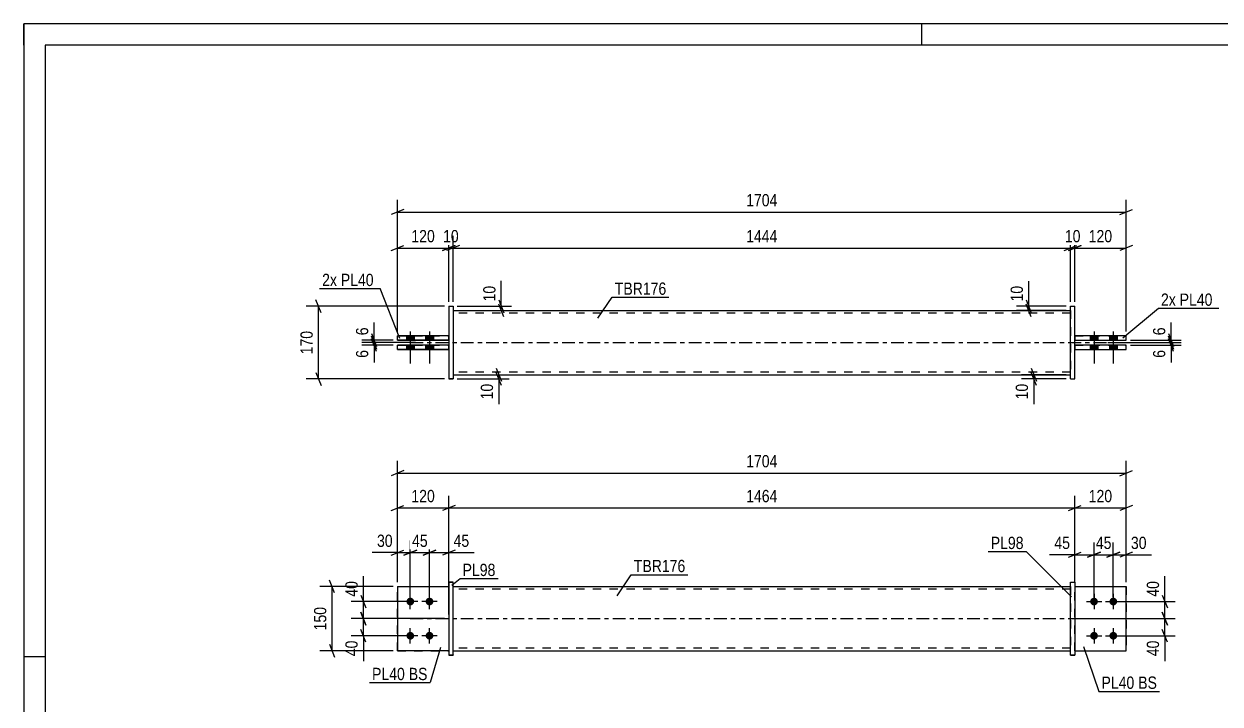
# Model space of a CAD drawing. Header units: millimetres. Extents: x 0 to 420, y 0 to 297.
# Drawn here: x 0 to 279.7, y 138 to 297 of the extents above; entities that cross this region are included whole.
import ezdxf

# ---------------------------------------------------------------- set-up
doc = ezdxf.new("R2010")
doc.units = ezdxf.units.MM
doc.linetypes.add('DXK_LINE_DOT2', pattern=[3.9198, 1.9599, -1.9599])
doc.linetypes.add('DXK_LINE_DOT3', pattern=[5.9187, 2.979, -0.9799, 0.9799, -0.9799])
doc.styles.add('Arial Narrow', font='ARIALN.TTF', dxfattribs={"height": 0.2})

# ---------------------------------------------------------------- blocks, each defined once
blk = doc.blocks.new('Unknown-580573664-1163')
at = {"color": 5, "linetype": 'Continuous'}
for p, q in [((420, 297), (0, 297)), ((0, 297), (0, 0)), ((0, 292), (0, 297)), ((210, 292), (210, 297)), ((415, 292), (5, 292)), ((5, 292), (5, 5)), ((5, 149), (0, 149))]:
    blk.add_line(p, q, dxfattribs=at)
blk = doc.blocks.new('Part-580573664-1794 - 1738')
at = {"color": 2, "linetype": 'Continuous'}
for p, q in [((87.35, 165.45), (99.35, 165.45)), ((87.35, 165.45), (87.35, 150.45)), ((99.35, 150.45), (87.35, 150.45)), ((87.35, 150.45), (87.35, 150.45))]:
    blk.add_line(p, q, dxfattribs=at)
at = {"color": 7, "linetype": 'DXK_LINE_DOT2'}
for p, q in [((87.35, 165.45), (99.35, 165.45)), ((99.35, 165.45), (99.35, 165.45)), ((99.35, 165.45), (99.35, 150.45)), ((87.35, 150.45), (99.35, 150.45)), ((87.35, 150.45), (87.35, 150.45))]:
    blk.add_line(p, q, dxfattribs=at)
blk = doc.blocks.new('Part-580573664-1769 - 1738')
at = {"color": 2, "linetype": 'Continuous'}
for p, q in [((245.76, 165.45), (257.76, 165.45)), ((257.76, 165.45), (257.76, 165.45)), ((257.76, 150.45), (257.76, 165.45)), ((245.76, 150.45), (257.76, 150.45))]:
    blk.add_line(p, q, dxfattribs=at)
at = {"color": 7, "linetype": 'DXK_LINE_DOT2'}
for p, q in [((245.76, 165.45), (257.76, 165.45)), ((245.76, 150.45), (245.76, 165.45)), ((245.76, 150.45), (245.76, 150.45)), ((245.76, 150.45), (257.76, 150.45))]:
    blk.add_line(p, q, dxfattribs=at)
blk = doc.blocks.new('Part-580573664-1764 - 1738')
at = {"color": 7, "linetype": 'DXK_LINE_DOT2'}
for p, q in [((245.76, 165.45), (257.76, 165.45)), ((245.76, 150.45), (245.76, 165.45)), ((245.76, 165.45), (257.76, 165.45)), ((257.76, 165.45), (257.76, 165.45)), ((257.76, 165.45), (257.76, 150.45)), ((245.76, 150.45), (245.76, 150.45)), ((245.76, 150.45), (257.76, 150.45)), ((245.76, 150.45), (257.76, 150.45))]:
    blk.add_line(p, q, dxfattribs=at)
blk = doc.blocks.new('Part-580573664-1784 - 1738')
at = {"color": 2, "linetype": 'Continuous'}
for p, q in [((244.76, 166.46), (245.76, 166.46)), ((244.76, 149.46), (244.76, 166.46)), ((245.76, 166.46), (245.76, 149.45)), ((244.76, 149.46), (244.76, 149.45)), ((244.76, 149.45), (244.76, 149.46)), ((244.76, 149.46), (245.76, 149.46)), ((244.76, 149.45), (245.76, 149.45))]:
    blk.add_line(p, q, dxfattribs=at)
at = {"color": 7, "linetype": 'DXK_LINE_DOT2'}
blk.add_line((244.76, 166.45), (245.76, 166.45), dxfattribs=at)
blk = doc.blocks.new('Part-580573664-1799 - 1738')
at = {"color": 2, "linetype": 'Continuous'}
for p, q in [((100.35, 166.46), (99.35, 166.46)), ((99.35, 166.46), (99.35, 149.45)), ((100.35, 149.45), (100.35, 166.46)), ((99.35, 149.46), (100.35, 149.46)), ((99.35, 149.45), (100.35, 149.45)), ((100.35, 149.46), (100.35, 149.45))]:
    blk.add_line(p, q, dxfattribs=at)
at = {"color": 7, "linetype": 'DXK_LINE_DOT2'}
blk.add_line((99.35, 166.45), (100.35, 166.45), dxfattribs=at)
blk = doc.blocks.new('Part-580573664-1789 - 1738')
at = {"color": 7, "linetype": 'DXK_LINE_DOT2'}
for p, q in [((87.35, 165.45), (99.35, 165.45)), ((87.35, 165.45), (99.35, 165.45)), ((87.35, 150.45), (87.35, 165.45)), ((99.35, 165.45), (99.35, 165.45)), ((99.35, 165.45), (99.35, 150.45)), ((87.35, 150.45), (99.35, 150.45)), ((99.35, 150.45), (87.35, 150.45)), ((87.35, 150.45), (87.35, 150.45))]:
    blk.add_line(p, q, dxfattribs=at)
blk = doc.blocks.new('Part-580573664-1804 - 1738')
at = {"color": 2, "linetype": 'Continuous'}
for p, q in [((100.35, 165.45), (244.76, 165.45)), ((100.35, 150.45), (244.76, 150.45))]:
    blk.add_line(p, q, dxfattribs=at)
at = {"color": 7, "linetype": 'DXK_LINE_DOT2'}
for p, q in [((100.35, 150.45), (100.35, 165.45)), ((244.76, 165.45), (244.76, 150.45)), ((244.76, 164.85), (100.35, 164.85)), ((244.76, 151.05), (100.35, 151.05))]:
    blk.add_line(p, q, dxfattribs=at)
at = {"color": 7, "linetype": 'DXK_LINE_DOT3'}
blk.add_line((90.35, 157.95), (254.76, 157.95), dxfattribs=at)
blk = doc.blocks.new('Bolt-580573664-1805 - 1738')
at = {"linetype": 'Continuous'}
for points in [[(250.26, 162.85), (250.44, 162.83), (250.62, 162.78), (250.79, 162.68), (250.93, 162.56), (251.04, 162.4), (251.11, 162.23), (251.15, 162.05), (251.15, 161.86), (251.11, 161.68), (251.04, 161.5), (250.93, 161.35), (250.79, 161.23), (250.62, 161.13), (250.44, 161.07), (250.26, 161.05), (250.07, 161.07), (249.89, 161.13), (249.73, 161.23), (249.59, 161.35), (249.48, 161.5), (249.4, 161.68), (249.36, 161.86), (249.36, 162.05), (249.4, 162.23), (249.48, 162.4), (249.59, 162.56), (249.73, 162.68), (249.89, 162.78), (250.07, 162.83)], [(254.76, 162.85), (254.94, 162.83), (255.12, 162.78), (255.29, 162.68), (255.43, 162.56), (255.54, 162.4), (255.61, 162.23), (255.65, 162.05), (255.65, 161.86), (255.61, 161.68), (255.54, 161.5), (255.43, 161.35), (255.29, 161.23), (255.12, 161.13), (254.94, 161.07), (254.76, 161.05), (254.57, 161.07), (254.39, 161.13), (254.23, 161.23), (254.09, 161.35), (253.98, 161.5), (253.9, 161.68), (253.86, 161.86), (253.86, 162.05), (253.9, 162.23), (253.98, 162.4), (254.09, 162.56), (254.23, 162.68), (254.39, 162.78), (254.57, 162.83)], [(250.26, 154.85), (250.44, 154.83), (250.62, 154.78), (250.79, 154.68), (250.93, 154.56), (251.04, 154.4), (251.11, 154.23), (251.15, 154.05), (251.15, 153.86), (251.11, 153.68), (251.04, 153.5), (250.93, 153.35), (250.79, 153.23), (250.62, 153.13), (250.44, 153.07), (250.26, 153.05), (250.07, 153.07), (249.89, 153.13), (249.73, 153.23), (249.59, 153.35), (249.48, 153.5), (249.4, 153.68), (249.36, 153.86), (249.36, 154.05), (249.4, 154.23), (249.48, 154.4), (249.59, 154.56), (249.73, 154.68), (249.89, 154.78), (250.07, 154.83)], [(254.76, 154.85), (254.94, 154.83), (255.12, 154.78), (255.29, 154.68), (255.43, 154.56), (255.54, 154.4), (255.61, 154.23), (255.65, 154.05), (255.65, 153.86), (255.61, 153.68), (255.54, 153.5), (255.43, 153.35), (255.29, 153.23), (255.12, 153.13), (254.94, 153.07), (254.76, 153.05), (254.57, 153.07), (254.39, 153.13), (254.23, 153.23), (254.09, 153.35), (253.98, 153.5), (253.9, 153.68), (253.86, 153.86), (253.86, 154.05), (253.9, 154.23), (253.98, 154.4), (254.09, 154.56), (254.23, 154.68), (254.39, 154.78), (254.57, 154.83)]]:
    blk.add_hatch(color=1, dxfattribs=at).paths.add_polyline_path(points)
at = {"color": 1, "linetype": 'Continuous'}
for p, q in [((250.26, 163.75), (250.26, 160.15)), ((254.76, 163.75), (254.76, 160.15)), ((248.46, 161.95), (252.06, 161.95)), ((252.96, 161.95), (256.56, 161.95)), ((248.46, 153.95), (252.06, 153.95)), ((250.26, 155.75), (250.26, 152.15)), ((252.96, 153.95), (256.56, 153.95)), ((254.76, 155.75), (254.76, 152.15))]:
    blk.add_line(p, q, dxfattribs=at)
blk = doc.blocks.new('Bolt-580573664-1806 - 1738')
at = {"linetype": 'Continuous'}
for points in [[(90.35, 161.05), (90.16, 161.07), (89.98, 161.13), (89.82, 161.23), (89.68, 161.35), (89.57, 161.5), (89.49, 161.68), (89.46, 161.86), (89.46, 162.05), (89.49, 162.23), (89.57, 162.4), (89.68, 162.56), (89.82, 162.68), (89.98, 162.78), (90.16, 162.83), (90.35, 162.85), (90.54, 162.83), (90.72, 162.78), (90.88, 162.68), (91.02, 162.56), (91.13, 162.4), (91.21, 162.23), (91.25, 162.05), (91.25, 161.86), (91.21, 161.68), (91.13, 161.5), (91.02, 161.35), (90.88, 161.23), (90.72, 161.13), (90.54, 161.07)], [(94.85, 161.05), (94.66, 161.07), (94.48, 161.13), (94.32, 161.23), (94.18, 161.35), (94.07, 161.5), (93.99, 161.68), (93.96, 161.86), (93.96, 162.05), (93.99, 162.23), (94.07, 162.4), (94.18, 162.56), (94.32, 162.68), (94.48, 162.78), (94.66, 162.83), (94.85, 162.85), (95.04, 162.83), (95.22, 162.78), (95.38, 162.68), (95.52, 162.56), (95.63, 162.4), (95.71, 162.23), (95.75, 162.05), (95.75, 161.86), (95.71, 161.68), (95.63, 161.5), (95.52, 161.35), (95.38, 161.23), (95.22, 161.13), (95.04, 161.07)], [(90.35, 153.05), (90.16, 153.07), (89.98, 153.13), (89.82, 153.23), (89.68, 153.35), (89.57, 153.5), (89.49, 153.68), (89.46, 153.86), (89.46, 154.05), (89.49, 154.23), (89.57, 154.4), (89.68, 154.56), (89.82, 154.68), (89.98, 154.78), (90.16, 154.83), (90.35, 154.85), (90.54, 154.83), (90.72, 154.78), (90.88, 154.68), (91.02, 154.56), (91.13, 154.4), (91.21, 154.23), (91.25, 154.05), (91.25, 153.86), (91.21, 153.68), (91.13, 153.5), (91.02, 153.35), (90.88, 153.23), (90.72, 153.13), (90.54, 153.07)], [(94.85, 153.05), (94.66, 153.07), (94.48, 153.13), (94.32, 153.23), (94.18, 153.35), (94.07, 153.5), (93.99, 153.68), (93.96, 153.86), (93.96, 154.05), (93.99, 154.23), (94.07, 154.4), (94.18, 154.56), (94.32, 154.68), (94.48, 154.78), (94.66, 154.83), (94.85, 154.85), (95.04, 154.83), (95.22, 154.78), (95.38, 154.68), (95.52, 154.56), (95.63, 154.4), (95.71, 154.23), (95.75, 154.05), (95.75, 153.86), (95.71, 153.68), (95.63, 153.5), (95.52, 153.35), (95.38, 153.23), (95.22, 153.13), (95.04, 153.07)]]:
    blk.add_hatch(color=1, dxfattribs=at).paths.add_polyline_path(points)
at = {"color": 1, "linetype": 'Continuous'}
for p, q in [((90.35, 160.15), (90.35, 163.75)), ((94.85, 160.15), (94.85, 163.75)), ((92.15, 161.95), (88.55, 161.95)), ((96.65, 161.95), (93.05, 161.95)), ((92.15, 153.95), (88.55, 153.95)), ((90.35, 152.15), (90.35, 155.75)), ((96.65, 153.95), (93.05, 153.95)), ((94.85, 152.15), (94.85, 155.75))]:
    blk.add_line(p, q, dxfattribs=at)
blk = doc.blocks.new('Part-580573664-1418 - 1390')
at = {"color": 2, "linetype": 'Continuous'}
for p, q in [((257.76, 224.09), (245.76, 224.09)), ((257.76, 223.09), (257.76, 224.09)), ((245.76, 223.09), (257.76, 223.09)), ((245.76, 223.09), (257.76, 223.09))]:
    blk.add_line(p, q, dxfattribs=at)
at = {"color": 7, "linetype": 'DXK_LINE_DOT2'}
for p, q in [((245.76, 224.09), (245.76, 223.09)), ((245.76, 224.09), (257.76, 224.09)), ((257.76, 223.09), (257.76, 223.09)), ((257.76, 223.09), (257.76, 223.09))]:
    blk.add_line(p, q, dxfattribs=at)
blk = doc.blocks.new('Part-580573664-1445 - 1390')
at = {"color": 2, "linetype": 'Continuous'}
for p, q in [((100.35, 229.99), (244.76, 229.99)), ((100.35, 214.99), (244.76, 214.99))]:
    blk.add_line(p, q, dxfattribs=at)
at = {"color": 7, "linetype": 'DXK_LINE_DOT2'}
for p, q in [((100.35, 229.99), (100.35, 214.99)), ((244.76, 229.39), (100.35, 229.39)), ((244.76, 229.99), (244.76, 214.99)), ((244.76, 215.59), (100.35, 215.59))]:
    blk.add_line(p, q, dxfattribs=at)
at = {"color": 7, "linetype": 'DXK_LINE_DOT3'}
blk.add_line((90.35, 222.49), (254.76, 222.49), dxfattribs=at)
blk = doc.blocks.new('Bolt-580573664-1429 - 1390')
at = {"linetype": 'Continuous'}
for points in [[(89.45, 223.09), (91.25, 223.09), (91.25, 224.09), (89.45, 224.09)], [(89.45, 223.09), (91.25, 223.09), (91.25, 224.09), (89.45, 224.09)], [(93.95, 223.09), (95.75, 223.09), (95.75, 224.09), (93.95, 224.09)], [(93.95, 223.09), (95.75, 223.09), (95.75, 224.09), (93.95, 224.09)], [(89.45, 220.89), (91.25, 220.89), (91.25, 221.89), (89.45, 221.89)], [(89.45, 220.89), (91.25, 220.89), (91.25, 221.89), (89.45, 221.89)], [(93.95, 220.89), (95.75, 220.89), (95.75, 221.89), (93.95, 221.89)], [(93.95, 220.89), (95.75, 220.89), (95.75, 221.89), (93.95, 221.89)]]:
    blk.add_hatch(color=1, dxfattribs=at).paths.add_polyline_path(points)
at = {"color": 1, "linetype": 'Continuous'}
for p, q in [((89.45, 224.09), (89.45, 223.09)), ((89.45, 224.09), (89.45, 223.09)), ((90.35, 225.09), (90.35, 217.59)), ((90.35, 225.09), (90.35, 217.59)), ((91.25, 224.09), (91.25, 223.09)), ((91.25, 224.09), (91.25, 223.09)), ((93.95, 224.09), (93.95, 223.09)), ((93.95, 224.09), (93.95, 223.09)), ((94.85, 225.09), (94.85, 217.59)), ((94.85, 225.09), (94.85, 217.59)), ((95.75, 224.09), (95.75, 223.09)), ((95.75, 224.09), (95.75, 223.09)), ((89.45, 221.89), (89.45, 220.89)), ((89.45, 221.89), (89.45, 220.89)), ((91.25, 221.89), (91.25, 220.89)), ((91.25, 221.89), (91.25, 220.89)), ((93.95, 221.89), (93.95, 220.89)), ((93.95, 221.89), (93.95, 220.89)), ((95.75, 221.89), (95.75, 220.89)), ((95.75, 221.89), (95.75, 220.89))]:
    blk.add_line(p, q, dxfattribs=at)
blk = doc.blocks.new('Part-580573664-1446 - 1390')
at = {"color": 2, "linetype": 'Continuous'}
for p, q in [((99.35, 230.99), (100.35, 230.99)), ((99.35, 230.99), (99.35, 213.99)), ((100.35, 230.99), (100.35, 213.99)), ((99.35, 213.99), (100.35, 213.99)), ((100.35, 213.99), (99.35, 213.99)), ((99.35, 213.99), (99.35, 213.99)), ((99.35, 213.99), (99.35, 213.99))]:
    blk.add_line(p, q, dxfattribs=at)
at = {"color": 7, "linetype": 'DXK_LINE_DOT2'}
for p in [(99.35, 230.99), (100.35, 230.99)]:
    blk.add_line(p, (100.35, 230.99), dxfattribs=at)
blk = doc.blocks.new('Bolt-580573664-1430 - 1390')
at = {"linetype": 'Continuous'}
for points in [[(251.16, 224.09), (249.36, 224.09), (249.36, 223.09), (251.16, 223.09)], [(251.16, 224.09), (249.36, 224.09), (249.36, 223.09), (251.16, 223.09)], [(255.66, 224.09), (253.86, 224.09), (253.86, 223.09), (255.66, 223.09)], [(255.66, 224.09), (253.86, 224.09), (253.86, 223.09), (255.66, 223.09)], [(251.16, 221.89), (249.36, 221.89), (249.36, 220.89), (251.16, 220.89)], [(251.16, 221.89), (249.36, 221.89), (249.36, 220.89), (251.16, 220.89)], [(255.66, 221.89), (253.86, 221.89), (253.86, 220.89), (255.66, 220.89)], [(255.66, 221.89), (253.86, 221.89), (253.86, 220.89), (255.66, 220.89)]]:
    blk.add_hatch(color=1, dxfattribs=at).paths.add_polyline_path(points)
at = {"color": 1, "linetype": 'Continuous'}
for p, q in [((249.36, 224.09), (249.36, 223.09)), ((249.36, 224.09), (249.36, 223.09)), ((250.26, 225.09), (250.26, 217.59)), ((250.26, 225.09), (250.26, 217.59)), ((251.16, 224.09), (251.16, 223.09)), ((251.16, 224.09), (251.16, 223.09)), ((253.86, 224.09), (253.86, 223.09)), ((253.86, 224.09), (253.86, 223.09)), ((254.76, 225.09), (254.76, 217.59)), ((254.76, 225.09), (254.76, 217.59)), ((255.66, 224.09), (255.66, 223.09)), ((255.66, 224.09), (255.66, 223.09)), ((249.36, 221.89), (249.36, 220.89)), ((249.36, 221.89), (249.36, 220.89)), ((251.16, 221.89), (251.16, 220.89)), ((251.16, 221.89), (251.16, 220.89)), ((253.86, 221.89), (253.86, 220.89)), ((253.86, 221.89), (253.86, 220.89)), ((255.66, 221.89), (255.66, 220.89)), ((255.66, 221.89), (255.66, 220.89))]:
    blk.add_line(p, q, dxfattribs=at)
blk = doc.blocks.new('Part-580573664-1451 - 1390')
at = {"color": 2, "linetype": 'Continuous'}
for p, q in [((99.35, 221.89), (87.35, 221.89)), ((87.35, 220.89), (87.35, 221.89)), ((87.35, 220.89), (99.35, 220.89)), ((99.35, 220.89), (87.35, 220.89))]:
    blk.add_line(p, q, dxfattribs=at)
at = {"color": 7, "linetype": 'DXK_LINE_DOT2'}
for p, q in [((87.35, 221.89), (99.35, 221.89)), ((99.35, 220.89), (99.35, 221.89)), ((87.35, 220.89), (87.35, 220.89))]:
    blk.add_line(p, q, dxfattribs=at)
blk = doc.blocks.new('Part-580573664-1456 - 1390')
at = {"color": 2, "linetype": 'Continuous'}
for p, q in [((99.35, 224.09), (87.35, 224.09)), ((87.35, 223.09), (87.35, 224.09)), ((87.35, 223.09), (99.35, 223.09)), ((99.35, 223.09), (87.35, 223.09))]:
    blk.add_line(p, q, dxfattribs=at)
at = {"color": 7, "linetype": 'DXK_LINE_DOT2'}
for p, q in [((87.35, 224.09), (99.35, 224.09)), ((99.35, 223.09), (99.35, 224.09)), ((87.35, 223.09), (87.35, 223.09))]:
    blk.add_line(p, q, dxfattribs=at)
blk = doc.blocks.new('Part-580573664-1457 - 1390')
at = {"color": 2, "linetype": 'Continuous'}
for p, q in [((244.76, 213.99), (244.76, 230.99)), ((244.76, 230.99), (245.76, 230.99)), ((245.76, 213.99), (245.76, 230.99)), ((244.76, 213.99), (245.76, 213.99)), ((244.76, 213.99), (244.76, 213.99)), ((244.76, 213.99), (244.76, 213.99)), ((244.76, 213.99), (245.76, 213.99)), ((245.76, 213.99), (245.76, 213.99)), ((245.76, 213.99), (245.76, 213.99))]:
    blk.add_line(p, q, dxfattribs=at)
at = {"color": 7, "linetype": 'DXK_LINE_DOT2'}
for q in [(244.76, 230.99), (245.76, 230.99)]:
    blk.add_line((244.76, 230.99), q, dxfattribs=at)
blk = doc.blocks.new('Part-580573664-1462 - 1390')
at = {"color": 2, "linetype": 'Continuous'}
for p, q in [((257.76, 221.89), (245.76, 221.89)), ((257.76, 220.89), (257.76, 221.89)), ((245.76, 220.89), (257.76, 220.89)), ((245.76, 220.89), (257.76, 220.89))]:
    blk.add_line(p, q, dxfattribs=at)
at = {"color": 7, "linetype": 'DXK_LINE_DOT2'}
for p, q in [((245.76, 221.89), (245.76, 220.89)), ((245.76, 221.89), (257.76, 221.89)), ((257.76, 220.89), (257.76, 220.89)), ((257.76, 220.89), (257.76, 220.89))]:
    blk.add_line(p, q, dxfattribs=at)
blk = doc.blocks.new('StraightDimension-580573664-1826 - 1738')
at = {"color": 7, "linetype": 'Continuous'}
for p, q in [((248.76, 172.29), (251.76, 173.49)), ((250.26, 162.95), (250.26, 175.74)), ((256.26, 173.49), (253.26, 172.29)), ((254.76, 162.95), (254.76, 175.74)), ((250.26, 172.89), (254.76, 172.89))]:
    blk.add_line(p, q, dxfattribs=at)
at = {"color": 0}
blk.add_wipeout([(254.93, 173.64), (254.93, 177.84), (250.08, 177.84), (250.08, 173.64)], dxfattribs=at)
at = {"color": 3, "style": 'Arial Narrow'}
blk.add_text('45', height=2.863, dxfattribs=at).set_placement((250.68, 174.24))
blk = doc.blocks.new('StraightDimension-580573664-1914 - 1738')
at = {"color": 7, "linetype": 'Continuous'}
for p, q in [((99.35, 158.95), (99.35, 186.68)), ((245.76, 166.45), (245.76, 186.68)), ((100.85, 184.43), (97.85, 183.23)), ((99.35, 183.83), (245.76, 183.83)), ((244.26, 183.23), (247.26, 184.43))]:
    blk.add_line(p, q, dxfattribs=at)
at = {"color": 0}
blk.add_wipeout([(176.81, 184.58), (176.81, 188.78), (168.3, 188.78), (168.3, 184.58)], dxfattribs=at)
at = {"color": 3, "style": 'Arial Narrow'}
blk.add_text('1464', height=2.863, dxfattribs=at).set_placement((168.9, 185.18))
blk = doc.blocks.new('StraightDimension-580573664-1991 - 1738')
at = {"color": 7, "linetype": 'Continuous'}
for p, q in [((78.79, 159.45), (79.99, 156.45)), ((98.35, 157.95), (76.54, 157.95)), ((79.39, 153.95), (79.39, 157.95)), ((89.35, 153.95), (76.54, 153.95)), ((79.99, 152.45), (78.79, 155.45))]:
    blk.add_line(p, q, dxfattribs=at)
at = {"color": 0}
blk.add_wipeout([(78.64, 153.43), (74.44, 153.43), (74.44, 148.57), (78.64, 148.57)], dxfattribs=at)
at = {"color": 7, "linetype": 'Continuous'}
blk.add_line((79.39, 153.95), (79.39, 148.05), dxfattribs=at)
blk.add_line((79.39, 153.95), (79.39, 148.05), dxfattribs=at)
at = {"color": 3, "style": 'Arial Narrow'}
blk.add_text('40', height=2.863, rotation=90.0002, dxfattribs=at).set_placement((78.04, 149.17))
blk = doc.blocks.new('StraightDimension-580573664-1974 - 1738')
at = {"color": 7, "linetype": 'Continuous'}
for p, q in [((94.85, 162.95), (94.85, 176.23)), ((99.35, 166.45), (99.35, 176.23)), ((93.35, 172.78), (96.35, 173.98)), ((100.85, 173.98), (97.85, 172.78)), ((94.85, 173.38), (99.35, 173.38))]:
    blk.add_line(p, q, dxfattribs=at)
at = {"color": 0}
blk.add_wipeout([(104.73, 174.13), (104.73, 178.33), (99.88, 178.33), (99.88, 174.13)], dxfattribs=at)
at = {"color": 7, "linetype": 'Continuous'}
blk.add_line((99.35, 173.38), (105.26, 173.38), dxfattribs=at)
blk.add_line((99.35, 173.38), (105.26, 173.38), dxfattribs=at)
at = {"color": 3, "style": 'Arial Narrow'}
blk.add_text('45', height=2.863, dxfattribs=at).set_placement((100.48, 174.73))
blk = doc.blocks.new('StraightDimension-580573664-2000 - 1738')
at = {"color": 7, "linetype": 'Continuous'}
for p, q in [((78.79, 163.45), (79.99, 160.45)), ((89.35, 161.95), (76.54, 161.95)), ((79.99, 156.45), (78.79, 159.45)), ((79.39, 157.95), (79.39, 161.95)), ((98.35, 157.95), (76.54, 157.95))]:
    blk.add_line(p, q, dxfattribs=at)
at = {"color": 0}
blk.add_wipeout([(78.64, 167.34), (74.44, 167.34), (74.44, 162.48), (78.64, 162.48)], dxfattribs=at)
at = {"color": 7, "linetype": 'Continuous'}
blk.add_line((79.39, 161.95), (79.39, 167.86), dxfattribs=at)
blk.add_line((79.39, 161.95), (79.39, 167.86), dxfattribs=at)
at = {"color": 3, "style": 'Arial Narrow'}
blk.add_text('40', height=2.863, rotation=90.0002, dxfattribs=at).set_placement((78.04, 163.08))
blk = doc.blocks.new('StraightDimension-580573664-1810 - 1738')
at = {"color": 7, "linetype": 'Continuous'}
for p, q in [((253.26, 172.29), (256.26, 173.49)), ((254.76, 162.95), (254.76, 175.74)), ((259.26, 173.49), (256.26, 172.29)), ((257.76, 166.45), (257.76, 175.74)), ((254.76, 172.89), (257.76, 172.89))]:
    blk.add_line(p, q, dxfattribs=at)
at = {"color": 0}
blk.add_wipeout([(263.14, 173.64), (263.14, 177.84), (258.28, 177.84), (258.28, 173.64)], dxfattribs=at)
at = {"color": 7, "linetype": 'Continuous'}
blk.add_line((257.76, 172.89), (263.66, 172.89), dxfattribs=at)
blk.add_line((257.76, 172.89), (263.66, 172.89), dxfattribs=at)
at = {"color": 3, "style": 'Arial Narrow'}
blk.add_text('30', height=2.863, dxfattribs=at).set_placement((258.88, 174.24))
blk = doc.blocks.new('StraightDimension-580573664-1839 - 1738')
at = {"color": 7, "linetype": 'Continuous'}
for p, q in [((244.26, 172.29), (247.26, 173.49)), ((245.76, 166.45), (245.76, 175.74)), ((251.76, 173.49), (248.76, 172.29)), ((250.26, 162.95), (250.26, 175.74)), ((245.76, 172.89), (250.26, 172.89))]:
    blk.add_line(p, q, dxfattribs=at)
at = {"color": 0}
blk.add_wipeout([(245.23, 173.64), (245.23, 177.84), (240.38, 177.84), (240.38, 173.64)], dxfattribs=at)
at = {"color": 7, "linetype": 'Continuous'}
blk.add_line((245.76, 172.89), (239.85, 172.89), dxfattribs=at)
blk.add_line((245.76, 172.89), (239.85, 172.89), dxfattribs=at)
at = {"color": 3, "style": 'Arial Narrow'}
blk.add_text('45', height=2.863, dxfattribs=at).set_placement((240.98, 174.24))
blk = doc.blocks.new('StraightDimension-580573664-1856 - 1738')
at = {"color": 7, "linetype": 'Continuous'}
for p, q in [((87.35, 166.45), (87.35, 194.83)), ((257.76, 166.45), (257.76, 194.83)), ((88.85, 192.58), (85.85, 191.38)), ((87.35, 191.98), (257.76, 191.98)), ((256.26, 191.38), (259.26, 192.58))]:
    blk.add_line(p, q, dxfattribs=at)
at = {"color": 0}
blk.add_wipeout([(176.81, 192.73), (176.81, 196.93), (168.3, 196.93), (168.3, 192.73)], dxfattribs=at)
at = {"color": 3, "style": 'Arial Narrow'}
blk.add_text('1704', height=2.863, dxfattribs=at).set_placement((168.9, 193.33))
blk = doc.blocks.new('StraightDimension-580573664-1876 - 1738')
at = {"color": 7, "linetype": 'Continuous'}
for p, q in [((266.2, 163.45), (267.4, 160.45)), ((255.76, 161.95), (269.2, 161.95)), ((267.4, 156.45), (266.2, 159.45)), ((266.8, 157.95), (266.8, 161.95)), ((246.76, 157.95), (269.2, 157.95))]:
    blk.add_line(p, q, dxfattribs=at)
at = {"color": 0}
blk.add_wipeout([(266.05, 167.34), (261.85, 167.34), (261.85, 162.48), (266.05, 162.48)], dxfattribs=at)
at = {"color": 7, "linetype": 'Continuous'}
blk.add_line((266.8, 161.95), (266.8, 167.86), dxfattribs=at)
blk.add_line((266.8, 161.95), (266.8, 167.86), dxfattribs=at)
at = {"color": 3, "style": 'Arial Narrow'}
blk.add_text('40', height=2.863, rotation=90.0002, dxfattribs=at).set_placement((265.45, 163.08))
blk = doc.blocks.new('StraightDimension-580573664-1885 - 1738')
at = {"color": 7, "linetype": 'Continuous'}
for p, q in [((266.2, 159.45), (267.4, 156.45)), ((246.76, 157.95), (269.2, 157.95)), ((266.8, 153.95), (266.8, 157.95)), ((255.76, 153.95), (269.2, 153.95)), ((267.4, 152.45), (266.2, 155.45))]:
    blk.add_line(p, q, dxfattribs=at)
at = {"color": 0}
blk.add_wipeout([(266.05, 153.43), (261.85, 153.43), (261.85, 148.57), (266.05, 148.57)], dxfattribs=at)
at = {"color": 7, "linetype": 'Continuous'}
blk.add_line((266.8, 153.95), (266.8, 148.05), dxfattribs=at)
blk.add_line((266.8, 153.95), (266.8, 148.05), dxfattribs=at)
at = {"color": 3, "style": 'Arial Narrow'}
blk.add_text('40', height=2.863, rotation=90.0002, dxfattribs=at).set_placement((265.45, 149.17))
blk = doc.blocks.new('StraightDimension-580573664-1895 - 1738')
at = {"color": 7, "linetype": 'Continuous'}
for p, q in [((245.76, 166.45), (245.76, 186.68)), ((257.76, 166.45), (257.76, 186.68)), ((244.26, 183.23), (247.26, 184.43)), ((245.76, 183.83), (257.76, 183.83)), ((259.26, 184.43), (256.26, 183.23))]:
    blk.add_line(p, q, dxfattribs=at)
at = {"color": 0}
blk.add_wipeout([(255.1, 184.58), (255.1, 188.78), (248.41, 188.78), (248.41, 184.58)], dxfattribs=at)
at = {"color": 3, "style": 'Arial Narrow'}
blk.add_text('120', height=2.863, dxfattribs=at).set_placement((249.01, 185.18))
blk = doc.blocks.new('StraightDimension-580573664-1929 - 1738')
at = {"color": 7, "linetype": 'Continuous'}
for p, q in [((87.35, 166.45), (87.35, 186.68)), ((99.35, 158.95), (99.35, 186.68)), ((85.85, 183.23), (88.85, 184.43)), ((87.35, 183.83), (99.35, 183.83)), ((100.85, 184.43), (97.85, 183.23))]:
    blk.add_line(p, q, dxfattribs=at)
at = {"color": 0}
blk.add_wipeout([(96.69, 184.58), (96.69, 188.78), (90.01, 188.78), (90.01, 184.58)], dxfattribs=at)
at = {"color": 3, "style": 'Arial Narrow'}
blk.add_text('120', height=2.863, dxfattribs=at).set_placement((90.61, 185.18))
blk = doc.blocks.new('StraightDimension-580573664-1945 - 1738')
at = {"color": 7, "linetype": 'Continuous'}
for p, q in [((87.35, 166.45), (87.35, 176.23)), ((90.35, 162.95), (90.35, 176.23)), ((85.85, 172.78), (88.85, 173.98)), ((91.85, 173.98), (88.85, 172.78)), ((87.35, 173.38), (90.35, 173.38))]:
    blk.add_line(p, q, dxfattribs=at)
at = {"color": 0}
blk.add_wipeout([(86.83, 174.13), (86.83, 178.33), (81.97, 178.33), (81.97, 174.13)], dxfattribs=at)
at = {"color": 7, "linetype": 'Continuous'}
blk.add_line((87.35, 173.38), (81.44, 173.38), dxfattribs=at)
blk.add_line((87.35, 173.38), (81.44, 173.38), dxfattribs=at)
at = {"color": 3, "style": 'Arial Narrow'}
blk.add_text('30', height=2.863, dxfattribs=at).set_placement((82.57, 174.73))
blk = doc.blocks.new('StraightDimension-580573664-1961 - 1738')
at = {"color": 7, "linetype": 'Continuous'}
for p, q in [((90.35, 162.95), (90.35, 176.23)), ((94.85, 162.95), (94.85, 176.23)), ((88.85, 172.78), (91.85, 173.98)), ((96.35, 173.98), (93.35, 172.78)), ((90.35, 173.38), (94.85, 173.38))]:
    blk.add_line(p, q, dxfattribs=at)
at = {"color": 0}
blk.add_wipeout([(95.03, 174.13), (95.03, 178.33), (90.17, 178.33), (90.17, 174.13)], dxfattribs=at)
at = {"color": 3, "style": 'Arial Narrow'}
blk.add_text('45', height=2.863, dxfattribs=at).set_placement((90.77, 174.73))
blk = doc.blocks.new('StraightDimension-580573664-2010 - 1738')
at = {"color": 7, "linetype": 'Continuous'}
for p, q in [((86.35, 165.45), (69.21, 165.45)), ((72.66, 163.95), (71.46, 166.95)), ((72.06, 150.45), (72.06, 165.45)), ((71.46, 151.95), (72.66, 148.95)), ((86.35, 150.45), (69.21, 150.45))]:
    blk.add_line(p, q, dxfattribs=at)
at = {"color": 0}
blk.add_wipeout([(71.31, 161.3), (67.11, 161.3), (67.11, 154.61), (71.31, 154.61)], dxfattribs=at)
at = {"color": 3, "style": 'Arial Narrow'}
blk.add_text('150', height=2.863, rotation=90.0002, dxfattribs=at).set_placement((70.71, 155.21))
blk = doc.blocks.new('StraightDimension-580573664-1691 - 1390')
at = {"color": 7, "linetype": 'Continuous'}
for p, q in [((81.27, 223.99), (82.47, 220.99)), ((91.6, 222.49), (79.02, 222.49)), ((86.35, 221.89), (79.02, 221.89)), ((82.47, 220.39), (81.27, 223.39)), ((81.87, 221.89), (81.87, 222.49))]:
    blk.add_line(p, q, dxfattribs=at)
at = {"color": 0}
blk.add_wipeout([(81.12, 221.36), (76.92, 221.36), (76.92, 218.33), (81.12, 218.33)], dxfattribs=at)
at = {"color": 7, "linetype": 'Continuous'}
blk.add_line((81.87, 221.89), (81.87, 217.81), dxfattribs=at)
blk.add_line((81.87, 221.89), (81.87, 217.81), dxfattribs=at)
at = {"color": 3, "style": 'Arial Narrow'}
blk.add_text('6', height=2.86, rotation=90.0002, dxfattribs=at).set_placement((80.52, 218.93))
blk = doc.blocks.new('StraightDimension-580573664-1552 - 1390')
at = {"color": 7, "linetype": 'Continuous'}
for p, q in [((234.37, 232.49), (235.57, 229.49)), ((243.76, 230.99), (232.12, 230.99)), ((243.76, 229.99), (232.12, 229.99)), ((235.57, 228.49), (234.37, 231.49)), ((234.97, 229.99), (234.97, 230.99))]:
    blk.add_line(p, q, dxfattribs=at)
at = {"color": 0}
blk.add_wipeout([(234.22, 236.37), (230.02, 236.37), (230.02, 231.51), (234.22, 231.51)], dxfattribs=at)
at = {"color": 7, "linetype": 'Continuous'}
blk.add_line((234.97, 230.99), (234.97, 236.89), dxfattribs=at)
blk.add_line((234.97, 230.99), (234.97, 236.89), dxfattribs=at)
at = {"color": 3, "style": 'Arial Narrow'}
blk.add_text('10', height=2.863, rotation=90.0002, dxfattribs=at).set_placement((233.62, 232.11))
blk = doc.blocks.new('StraightDimension-580573664-1650 - 1390')
at = {"color": 7, "linetype": 'Continuous'}
for p, q in [((267.66, 223.99), (268.86, 220.99)), ((253.51, 222.49), (270.66, 222.49)), ((258.76, 221.89), (270.66, 221.89)), ((268.86, 220.39), (267.66, 223.39)), ((268.26, 221.89), (268.26, 222.49))]:
    blk.add_line(p, q, dxfattribs=at)
at = {"color": 0}
blk.add_wipeout([(267.51, 221.36), (263.31, 221.36), (263.31, 218.34), (267.51, 218.34)], dxfattribs=at)
at = {"color": 7, "linetype": 'Continuous'}
blk.add_line((268.26, 221.89), (268.26, 217.81), dxfattribs=at)
blk.add_line((268.26, 221.89), (268.26, 217.81), dxfattribs=at)
at = {"color": 3, "style": 'Arial Narrow'}
blk.add_text('6', height=2.86, rotation=90.0002, dxfattribs=at).set_placement((266.91, 218.94))
blk = doc.blocks.new('StraightDimension-580573664-1538 - 1390')
at = {"color": 7, "linetype": 'Continuous'}
for p, q in [((235.56, 216.49), (236.76, 213.49)), ((236.76, 212.49), (235.56, 215.49)), ((243.76, 214.99), (233.31, 214.99)), ((243.76, 213.99), (233.31, 213.99)), ((236.16, 213.99), (236.16, 214.99))]:
    blk.add_line(p, q, dxfattribs=at)
at = {"color": 0}
blk.add_wipeout([(235.41, 213.46), (231.21, 213.46), (231.21, 208.61), (235.41, 208.61)], dxfattribs=at)
at = {"color": 7, "linetype": 'Continuous'}
blk.add_line((236.16, 213.99), (236.16, 208.08), dxfattribs=at)
blk.add_line((236.16, 213.99), (236.16, 208.08), dxfattribs=at)
at = {"color": 3, "style": 'Arial Narrow'}
blk.add_text('10', height=2.863, rotation=90.0002, dxfattribs=at).set_placement((234.81, 209.21))
blk = doc.blocks.new('StraightDimension-580573664-1567 - 1390')
at = {"color": 7, "linetype": 'Continuous'}
for p, q in [((87.35, 225.09), (87.35, 255.86)), ((257.76, 225.09), (257.76, 255.86)), ((88.85, 253.61), (85.85, 252.41)), ((87.35, 253.01), (257.76, 253.01)), ((256.26, 252.41), (259.26, 253.61))]:
    blk.add_line(p, q, dxfattribs=at)
at = {"color": 0}
blk.add_wipeout([(176.81, 253.76), (176.81, 257.96), (168.3, 257.96), (168.3, 253.76)], dxfattribs=at)
at = {"color": 3, "style": 'Arial Narrow'}
blk.add_text('1704', height=2.863, dxfattribs=at).set_placement((168.9, 254.36))
blk = doc.blocks.new('StraightDimension-580573664-1578 - 1390')
at = {"color": 7, "linetype": 'Continuous'}
for p, q in [((245.76, 231.99), (245.76, 247.45)), ((257.76, 225.09), (257.76, 247.45)), ((244.26, 244), (247.26, 245.2)), ((245.76, 244.6), (257.76, 244.6)), ((259.26, 245.2), (256.26, 244))]:
    blk.add_line(p, q, dxfattribs=at)
at = {"color": 0}
blk.add_wipeout([(255.1, 245.35), (255.1, 249.55), (248.41, 249.55), (248.41, 245.35)], dxfattribs=at)
at = {"color": 3, "style": 'Arial Narrow'}
blk.add_text('120', height=2.863, dxfattribs=at).set_placement((249.01, 245.95))
blk = doc.blocks.new('StraightDimension-580573664-1588 - 1390')
at = {"color": 7, "linetype": 'Continuous'}
for p, q in [((87.35, 225.09), (87.35, 247.45)), ((99.35, 231.99), (99.35, 247.45)), ((85.85, 244), (88.85, 245.2)), ((87.35, 244.6), (99.35, 244.6)), ((100.85, 245.2), (97.85, 244))]:
    blk.add_line(p, q, dxfattribs=at)
at = {"color": 0}
blk.add_wipeout([(96.69, 245.35), (96.69, 249.55), (90.01, 249.55), (90.01, 245.35)], dxfattribs=at)
at = {"color": 3, "style": 'Arial Narrow'}
blk.add_text('120', height=2.863, dxfattribs=at).set_placement((90.61, 245.95))
blk = doc.blocks.new('StraightDimension-580573664-1598 - 1390')
at = {"color": 7, "linetype": 'Continuous'}
for p, q in [((99.35, 231.99), (99.35, 247.45)), ((100.35, 231.99), (100.35, 247.45)), ((97.85, 244), (100.85, 245.2)), ((101.85, 245.2), (98.85, 244)), ((99.35, 244.6), (100.35, 244.6))]:
    blk.add_line(p, q, dxfattribs=at)
at = {"color": 0}
blk.add_wipeout([(102.28, 245.35), (102.28, 249.55), (97.42, 249.55), (97.42, 245.35)], dxfattribs=at)
at = {"color": 3, "style": 'Arial Narrow'}
blk.add_text('10', height=2.863, dxfattribs=at).set_placement((98.02, 245.95))
blk = doc.blocks.new('StraightDimension-580573664-1608 - 1390')
at = {"color": 7, "linetype": 'Continuous'}
for p, q in [((100.35, 231.99), (100.35, 247.45)), ((244.76, 231.99), (244.76, 247.45)), ((101.85, 245.2), (98.85, 244)), ((100.35, 244.6), (244.76, 244.6)), ((243.26, 244), (246.26, 245.2))]:
    blk.add_line(p, q, dxfattribs=at)
at = {"color": 0}
blk.add_wipeout([(176.81, 245.35), (176.81, 249.55), (168.3, 249.55), (168.3, 245.35)], dxfattribs=at)
at = {"color": 3, "style": 'Arial Narrow'}
blk.add_text('1444', height=2.863, dxfattribs=at).set_placement((168.9, 245.95))
blk = doc.blocks.new('StraightDimension-580573664-1618 - 1390')
at = {"color": 7, "linetype": 'Continuous'}
for p, q in [((244.76, 231.99), (244.76, 247.45)), ((245.76, 231.99), (245.76, 247.45)), ((243.26, 244), (246.26, 245.2)), ((247.26, 245.2), (244.26, 244)), ((244.76, 244.6), (245.76, 244.6))]:
    blk.add_line(p, q, dxfattribs=at)
at = {"color": 0}
blk.add_wipeout([(247.68, 245.35), (247.68, 249.55), (242.83, 249.55), (242.83, 245.35)], dxfattribs=at)
at = {"color": 3, "style": 'Arial Narrow'}
blk.add_text('10', height=2.863, dxfattribs=at).set_placement((243.43, 245.95))
blk = doc.blocks.new('StraightDimension-580573664-1629 - 1390')
at = {"color": 7, "linetype": 'Continuous'}
for p, q in [((110.45, 216.49), (111.65, 213.49)), ((111.65, 212.49), (110.45, 215.49)), ((101.35, 214.99), (113.45, 214.99)), ((101.35, 213.99), (113.45, 213.99)), ((111.05, 213.99), (111.05, 214.99))]:
    blk.add_line(p, q, dxfattribs=at)
at = {"color": 0}
blk.add_wipeout([(110.3, 213.46), (106.1, 213.46), (106.1, 208.61), (110.3, 208.61)], dxfattribs=at)
at = {"color": 7, "linetype": 'Continuous'}
blk.add_line((111.05, 213.99), (111.05, 208.08), dxfattribs=at)
blk.add_line((111.05, 213.99), (111.05, 208.08), dxfattribs=at)
at = {"color": 3, "style": 'Arial Narrow'}
blk.add_text('10', height=2.863, rotation=90.0002, dxfattribs=at).set_placement((109.7, 209.21))
blk = doc.blocks.new('StraightDimension-580573664-1639 - 1390')
at = {"color": 7, "linetype": 'Continuous'}
for p, q in [((111.03, 232.49), (112.23, 229.49)), ((101.35, 230.99), (114.03, 230.99)), ((101.35, 229.99), (114.03, 229.99)), ((112.23, 228.49), (111.03, 231.49)), ((111.63, 229.99), (111.63, 230.99))]:
    blk.add_line(p, q, dxfattribs=at)
at = {"color": 0}
blk.add_wipeout([(110.88, 236.37), (106.68, 236.37), (106.68, 231.51), (110.88, 231.51)], dxfattribs=at)
at = {"color": 7, "linetype": 'Continuous'}
blk.add_line((111.63, 230.99), (111.63, 236.9), dxfattribs=at)
blk.add_line((111.63, 230.99), (111.63, 236.9), dxfattribs=at)
at = {"color": 3, "style": 'Arial Narrow'}
blk.add_text('10', height=2.863, rotation=90.0002, dxfattribs=at).set_placement((110.28, 232.11))
blk = doc.blocks.new('StraightDimension-580573664-1661 - 1390')
at = {"color": 7, "linetype": 'Continuous'}
for p, q in [((267.66, 224.59), (268.86, 221.59)), ((268.86, 220.99), (267.66, 223.99)), ((253.51, 222.49), (270.66, 222.49)), ((258.76, 223.09), (270.66, 223.09)), ((268.26, 222.49), (268.26, 223.09))]:
    blk.add_line(p, q, dxfattribs=at)
at = {"color": 0}
blk.add_wipeout([(267.51, 226.64), (263.31, 226.64), (263.31, 223.61), (267.51, 223.61)], dxfattribs=at)
at = {"color": 7, "linetype": 'Continuous'}
blk.add_line((268.26, 223.09), (268.26, 227.17), dxfattribs=at)
blk.add_line((268.26, 223.09), (268.26, 227.17), dxfattribs=at)
at = {"color": 3, "style": 'Arial Narrow'}
blk.add_text('6', height=2.86, rotation=90.0002, dxfattribs=at).set_placement((266.91, 224.21))
blk = doc.blocks.new('StraightDimension-580573664-1670 - 1390')
at = {"color": 7, "linetype": 'Continuous'}
for p, q in [((69.48, 229.49), (68.28, 232.49)), ((98.35, 230.99), (66.03, 230.99)), ((68.88, 213.99), (68.88, 230.99)), ((68.28, 215.49), (69.48, 212.49)), ((98.35, 213.99), (66.03, 213.99))]:
    blk.add_line(p, q, dxfattribs=at)
at = {"color": 0}
blk.add_wipeout([(68.13, 225.83), (63.93, 225.83), (63.93, 219.15), (68.13, 219.15)], dxfattribs=at)
at = {"color": 3, "style": 'Arial Narrow'}
blk.add_text('170', height=2.863, rotation=90.0002, dxfattribs=at).set_placement((67.53, 219.75))
blk = doc.blocks.new('StraightDimension-580573664-1681 - 1390')
at = {"color": 7, "linetype": 'Continuous'}
for p, q in [((81.27, 224.59), (82.47, 221.59)), ((82.47, 220.99), (81.27, 223.99)), ((86.35, 223.09), (79.02, 223.09)), ((91.6, 222.49), (79.02, 222.49)), ((81.87, 222.49), (81.87, 223.09))]:
    blk.add_line(p, q, dxfattribs=at)
at = {"color": 0}
blk.add_wipeout([(81.12, 226.64), (76.92, 226.64), (76.92, 223.61), (81.12, 223.61)], dxfattribs=at)
at = {"color": 7, "linetype": 'Continuous'}
blk.add_line((81.87, 223.09), (81.87, 227.17), dxfattribs=at)
blk.add_line((81.87, 223.09), (81.87, 227.17), dxfattribs=at)
at = {"color": 3, "style": 'Arial Narrow'}
blk.add_text('6', height=2.86, rotation=90.0002, dxfattribs=at).set_placement((80.52, 224.21))
blk = doc.blocks.new('Mark-580573664-1795 - 1738')
at = {"color": 0}
blk.add_wipeout([(110.27, 167.92), (110.27, 170.92), (102.59, 170.92), (102.59, 167.92)], dxfattribs=at)
blk.add_wipeout([(110.27, 167.92), (110.27, 170.92), (102.59, 170.92), (102.59, 167.92)], dxfattribs=at)
at = {"color": 30, "linetype": 'Continuous'}
for p, q in [((100.04, 165.77), (101.99, 167.32)), ((101.99, 167.32), (110.87, 167.32))]:
    blk.add_line(p, q, dxfattribs=at)
at = {"color": 3, "style": 'Arial Narrow'}
blk.add_text('PL98', height=2.863, dxfattribs=at).set_placement((102.59, 167.92))
blk = doc.blocks.new('Mark-580573664-1780 - 1738')
at = {"color": 0}
blk.add_wipeout([(233.78, 174.23), (233.78, 177.23), (226.1, 177.23), (226.1, 174.23)], dxfattribs=at)
blk.add_wipeout([(233.78, 174.23), (233.78, 177.23), (226.1, 177.23), (226.1, 174.23)], dxfattribs=at)
at = {"color": 30, "linetype": 'Continuous'}
for p in [(225.5, 173.63), (244.99, 163.03)]:
    blk.add_line(p, (234.38, 173.63), dxfattribs=at)
at = {"color": 3, "style": 'Arial Narrow'}
blk.add_text('PL98', height=2.863, dxfattribs=at).set_placement((226.1, 174.23))
blk = doc.blocks.new('Mark-580573664-1800 - 1738')
at = {"color": 0}
blk.add_wipeout([(154.68, 168.83), (154.68, 171.83), (142.63, 171.83), (142.63, 168.83)], dxfattribs=at)
blk.add_wipeout([(154.68, 168.83), (154.68, 171.83), (142.63, 171.83), (142.63, 168.83)], dxfattribs=at)
at = {"color": 30, "linetype": 'Continuous'}
for p, q in [((138.73, 163.26), (142.03, 168.23)), ((142.03, 168.23), (155.28, 168.23))]:
    blk.add_line(p, q, dxfattribs=at)
at = {"color": 3, "style": 'Arial Narrow'}
blk.add_text('TBR176', height=2.863, dxfattribs=at).set_placement((142.63, 168.83))
blk = doc.blocks.new('MarkSet-580573664-2045 - 1738')
at = {"color": 0}
blk.add_wipeout([(89.09, 143.59), (89.09, 146.59), (81.41, 146.59), (81.41, 143.59)], dxfattribs=at)
blk.add_wipeout([(89.09, 143.59), (89.09, 146.59), (81.41, 146.59), (81.41, 143.59)], dxfattribs=at)
blk.add_wipeout([(94.37, 143.59), (94.37, 146.59), (89.99, 146.59), (89.99, 143.59)], dxfattribs=at)
blk.add_wipeout([(94.37, 143.59), (94.37, 146.59), (89.99, 146.59), (89.99, 143.59)], dxfattribs=at)
at = {"color": 30, "linetype": 'Continuous'}
for p in [(97.4, 151.23), (80.81, 142.99)]:
    blk.add_line(p, (94.97, 142.99), dxfattribs=at)
at = {"color": 3, "style": 'Arial Narrow'}
for s, p in [('PL40', (81.41, 143.59)), ('BS', (89.99, 143.59))]:
    blk.add_text(s, height=2.863, dxfattribs=at).set_placement(p)
blk = doc.blocks.new('MarkSet-580573664-2051 - 1738')
at = {"color": 0}
blk.add_wipeout([(259.68, 141.55), (259.68, 144.55), (252, 144.55), (252, 141.55)], dxfattribs=at)
blk.add_wipeout([(259.68, 141.55), (259.68, 144.55), (252, 144.55), (252, 141.55)], dxfattribs=at)
at = {"color": 30, "linetype": 'Continuous'}
blk.add_line((247.76, 151.42), (251.4, 140.95), dxfattribs=at)
at = {"color": 0}
blk.add_wipeout([(264.96, 141.55), (264.96, 144.55), (260.58, 144.55), (260.58, 141.55)], dxfattribs=at)
blk.add_wipeout([(264.96, 141.55), (264.96, 144.55), (260.58, 144.55), (260.58, 141.55)], dxfattribs=at)
at = {"color": 30, "linetype": 'Continuous'}
blk.add_line((251.4, 140.95), (265.56, 140.95), dxfattribs=at)
at = {"color": 3, "style": 'Arial Narrow'}
for s, p in [('PL40', (252, 141.55)), ('BS', (260.58, 141.55))]:
    blk.add_text(s, height=2.863, dxfattribs=at).set_placement(p)
blk = doc.blocks.new('Mark-580573664-1441 - 1390')
at = {"color": 0}
blk.add_wipeout([(150.24, 233.68), (150.24, 236.68), (138.18, 236.68), (138.18, 233.68)], dxfattribs=at)
blk.add_wipeout([(150.24, 233.68), (150.24, 236.68), (138.18, 236.68), (138.18, 233.68)], dxfattribs=at)
at = {"color": 30, "linetype": 'Continuous'}
for p, q in [((134.21, 228.23), (137.58, 233.08)), ((137.58, 233.08), (150.84, 233.08))]:
    blk.add_line(p, q, dxfattribs=at)
at = {"color": 3, "style": 'Arial Narrow'}
blk.add_text('TBR176', height=2.863, dxfattribs=at).set_placement((138.18, 233.68))
blk = doc.blocks.new('MarkSet-580573664-1729 - 1390')
at = {"color": 30, "linetype": 'Continuous'}
blk.add_line((87.93, 223.43), (83.29, 235.12), dxfattribs=at)
at = {"color": 0}
blk.add_wipeout([(73.21, 235.72), (73.21, 238.72), (69.74, 238.72), (69.74, 235.72)], dxfattribs=at)
blk.add_wipeout([(73.21, 235.72), (73.21, 238.72), (69.74, 238.72), (69.74, 235.72)], dxfattribs=at)
blk.add_wipeout([(81.79, 235.72), (81.79, 238.72), (74.11, 238.72), (74.11, 235.72)], dxfattribs=at)
blk.add_wipeout([(81.79, 235.72), (81.79, 238.72), (74.11, 238.72), (74.11, 235.72)], dxfattribs=at)
at = {"color": 30, "linetype": 'Continuous'}
blk.add_line((69.14, 235.12), (83.29, 235.12), dxfattribs=at)
at = {"color": 3, "style": 'Arial Narrow'}
for s, p in [('2x', (69.74, 235.72)), ('PL40', (74.11, 235.72))]:
    blk.add_text(s, height=2.863, dxfattribs=at).set_placement(p)
blk = doc.blocks.new('MarkSet-580573664-1723 - 1390')
at = {"color": 0}
blk.add_wipeout([(269.38, 231.11), (269.38, 234.11), (265.91, 234.11), (265.91, 231.11)], dxfattribs=at)
blk.add_wipeout([(269.38, 231.11), (269.38, 234.11), (265.91, 234.11), (265.91, 231.11)], dxfattribs=at)
at = {"color": 30, "linetype": 'Continuous'}
blk.add_line((256.96, 223.6), (265.31, 230.51), dxfattribs=at)
at = {"color": 0}
blk.add_wipeout([(277.96, 231.11), (277.96, 234.11), (270.28, 234.11), (270.28, 231.11)], dxfattribs=at)
blk.add_wipeout([(277.96, 231.11), (277.96, 234.11), (270.28, 234.11), (270.28, 231.11)], dxfattribs=at)
at = {"color": 30, "linetype": 'Continuous'}
blk.add_line((265.31, 230.51), (279.46, 230.51), dxfattribs=at)
at = {"color": 3, "style": 'Arial Narrow'}
for s, p in [('2x', (265.91, 231.11)), ('PL40', (270.28, 231.11))]:
    blk.add_text(s, height=2.863, dxfattribs=at).set_placement(p)

msp = doc.modelspace()

# ---------------------------------------------------------------- block references
for name in ['Unknown-580573664-1163', 'Part-580573664-1445 - 1390', 'Part-580573664-1446 - 1390', 'Part-580573664-1457 - 1390', 'Part-580573664-1456 - 1390', 'Bolt-580573664-1429 - 1390', 'Part-580573664-1418 - 1390', 'Bolt-580573664-1430 - 1390', 'Part-580573664-1451 - 1390', 'Part-580573664-1462 - 1390', 'Part-580573664-1794 - 1738', 'Part-580573664-1789 - 1738', 'Part-580573664-1804 - 1738', 'Part-580573664-1799 - 1738', 'Part-580573664-1784 - 1738', 'Part-580573664-1769 - 1738', 'Part-580573664-1764 - 1738', 'Bolt-580573664-1806 - 1738', 'Bolt-580573664-1805 - 1738']:
    msp.add_blockref(name, (0, 0))

# ---------------------------------------------------------------- next in the draw order: block references
for name in ['StraightDimension-580573664-1552 - 1390', 'StraightDimension-580573664-1691 - 1390', 'StraightDimension-580573664-1650 - 1390', 'StraightDimension-580573664-1629 - 1390', 'StraightDimension-580573664-1538 - 1390', 'StraightDimension-580573664-1914 - 1738', 'StraightDimension-580573664-1826 - 1738']:
    msp.add_blockref(name, (0, 0))

# ---------------------------------------------------------------- next in the draw order: block references
for name in ['StraightDimension-580573664-1567 - 1390', 'StraightDimension-580573664-1974 - 1738', 'StraightDimension-580573664-1839 - 1738', 'StraightDimension-580573664-1810 - 1738', 'StraightDimension-580573664-1991 - 1738']:
    msp.add_blockref(name, (0, 0))

# ---------------------------------------------------------------- next in the draw order: block references
for name in ['StraightDimension-580573664-1588 - 1390', 'StraightDimension-580573664-1578 - 1390', 'StraightDimension-580573664-2000 - 1738']:
    msp.add_blockref(name, (0, 0))

# ---------------------------------------------------------------- next in the draw order: block references
for name in ['StraightDimension-580573664-1598 - 1390', 'StraightDimension-580573664-1661 - 1390', 'StraightDimension-580573664-1856 - 1738']:
    msp.add_blockref(name, (0, 0))

# ---------------------------------------------------------------- next in the draw order: block references
for name in ['StraightDimension-580573664-1608 - 1390', 'MarkSet-580573664-1723 - 1390', 'StraightDimension-580573664-1929 - 1738', 'Mark-580573664-1800 - 1738', 'StraightDimension-580573664-1876 - 1738']:
    msp.add_blockref(name, (0, 0))

# ---------------------------------------------------------------- next in the draw order: block references
for name in ['StraightDimension-580573664-1618 - 1390', 'StraightDimension-580573664-1639 - 1390', 'Mark-580573664-1441 - 1390', 'StraightDimension-580573664-1670 - 1390', 'StraightDimension-580573664-1895 - 1738', 'StraightDimension-580573664-1945 - 1738', 'Mark-580573664-1795 - 1738', 'StraightDimension-580573664-1885 - 1738']:
    msp.add_blockref(name, (0, 0))

# ---------------------------------------------------------------- next in the draw order: block references
for name in ['StraightDimension-580573664-1681 - 1390', 'StraightDimension-580573664-1961 - 1738', 'Mark-580573664-1780 - 1738', 'StraightDimension-580573664-2010 - 1738', 'MarkSet-580573664-2051 - 1738']:
    msp.add_blockref(name, (0, 0))

# ---------------------------------------------------------------- next in the draw order: block references
for name in ['MarkSet-580573664-1729 - 1390', 'MarkSet-580573664-2045 - 1738']:
    msp.add_blockref(name, (0, 0))

doc.saveas('drawing.dxf')
